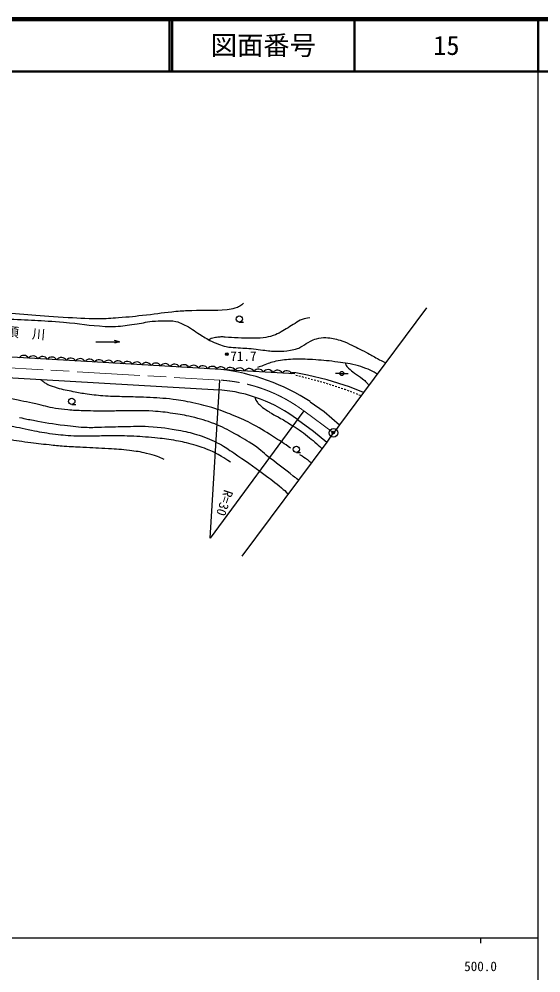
# Model space of a CAD drawing. Units: millimetres, scale not verified. Extents: x 40000 to 680000, y 20000 to 380000.
# Drawn here: x 480098 to 579500, y 198311 to 380000 of the extents above; entities that cross this region are included whole.
import ezdxf
from ezdxf.enums import TextEntityAlignment as Align

# ---------------------------------------------------------------- set-up
doc = ezdxf.new("R2010")
doc.units = ezdxf.units.MM
doc.header["$LTSCALE"] = 1000
doc.header["$PDMODE"] = 32
doc.header["$PDSIZE"] = 500
doc.linetypes.add('CHAIN', pattern=[18.5, 12, -1.5, 3.5, -1.5])
for name, color, linetype, lineweight in [('M-BGD', 7, 'Continuous', 25), ('M-BMK', 2, 'CHAIN', 13), ('M-BMK-SRVR', 3, 'Continuous', 25), ('M-TTL', 2, 'Continuous', 140), ('M-TTL-BAND', 7, 'Continuous', 25), ('M-TTL-LINE', 7, 'Continuous', 50)]:
    doc.layers.add(name, color=color, linetype=linetype, lineweight=lineweight)
doc.layers.add('M-OTRS', color=6, linetype='Continuous')
doc.layers.add('M-TTL-TXT', color=7, linetype='Continuous')
doc.styles.add('ＭＳ ゴシック', font='')
doc.styles.get('ＭＳ ゴシック').set_extended_font_data('MS Gothic')

msp = doc.modelspace()

# ---------------------------------------------------------------- linework, layer by layer
at = {"layer": 'M-BGD'}
for p, q in [((522037, 322267), (522837, 322267)), ((494707, 318520), (499226, 318529)), ((499226, 318529), (498255, 318787)), ((499226, 318529), (498256, 318267)), ((532594, 312422), (519105, 313191)), ((532821, 312201), (533111, 312125)), ((533401, 312049), (533692, 311973)), ((533982, 311897), (534272, 311820)), ((534562, 311744), (534852, 311668)), ((535142, 311592), (535433, 311516)), ((535723, 311440), (536013, 311364)), ((536303, 311287), (536593, 311211)), ((536884, 311135), (537174, 311059)), ((537464, 310983), (537754, 310907)), ((538040, 310815), (538325, 310723)), ((541178, 312491), (540378, 312491)), ((541178, 312491), (541978, 312491)), ((541978, 312491), (542778, 312491)), ((538611, 310631), (538896, 310539)), ((539182, 310447), (539468, 310356)), ((539753, 310264), (540039, 310172)), ((540324, 310080), (540610, 309988)), ((540895, 309896), (541181, 309804)), ((541467, 309712), (541752, 309620)), ((542038, 309528), (542133, 309498)), ((542133, 309498), (542319, 309425)), ((542599, 309317), (542879, 309209)), ((543159, 309101), (543439, 308993)), ((543719, 308885), (543998, 308777)), ((544278, 308668), (544558, 308560)), ((544838, 308452), (545118, 308344)), ((490135, 306574), (490935, 306574)), ((532925, 297461), (533725, 297461))]:
    msp.add_line(p, q, dxfattribs=at)
for points in [[(518520, 313263), (491891, 314812), (444772, 317544), (427031, 318557), (417476, 319068)], [(417138, 315220), (428953, 314629), (473390, 312010), (518239, 309377)], [(545716, 308886), (543014, 309970), (538790, 311265), (535044, 312194), (532807, 312646), (532056, 312709)], [(534330, 305374), (516488, 281132), (518349, 311235)], [(535567, 307124), (538195, 305228), (541127, 302706)], [(533145, 303708), (536205, 301492), (538703, 299441)]]:
    msp.add_lwpolyline(points, dxfattribs=at)
for centre, radius in [((522037, 322867), 600), ((519689, 316180), 150), ((519689, 316180), 120), ((519689, 316180), 90), ((519689, 316180), 60), ((519689, 316180), 30), ((519689, 316180), 20), ((541578, 312491), 400), ((490135, 307174), 600), ((532925, 298061), 600)]:
    msp.add_circle(centre, radius, dxfattribs=at)
for centre, radius, start, end in [((480964, 314883), 1060, 28.56805, 144.78646), ((482761, 314779), 1060, 28.56805, 144.78646), ((484558, 314674), 1060, 28.56805, 144.78646), ((486355, 314570), 1060, 28.56805, 144.78646), ((488152, 314466), 1060, 28.56805, 144.78646), ((489949, 314361), 1060, 28.56805, 144.78646), ((491746, 314257), 1060, 28.56805, 144.78646), ((493543, 314153), 1060, 28.56805, 144.78646), ((495340, 314048), 1060, 28.56805, 144.78646), ((497137, 313944), 1060, 28.56805, 144.78646), ((498934, 313840), 1060, 28.56805, 144.78646), ((500731, 313735), 1060, 28.56805, 144.78646), ((502528, 313631), 1060, 28.56805, 144.78646), ((504325, 313527), 1060, 28.56805, 144.78646), ((506122, 313422), 1060, 28.56805, 144.78646), ((507919, 313318), 1060, 28.56805, 144.78646), ((509716, 313214), 1060, 28.56805, 144.78646), ((511513, 313109), 1060, 28.56805, 144.78646), ((513310, 313005), 1060, 28.56805, 144.78646), ((515106, 312901), 1060, 28.56805, 144.78646), ((516903, 312796), 1060, 28.56805, 144.78646), ((518531, 312700), 1060, 28.47029, 144.68871), ((513973, 273901), 39624, 56.97841, 83.41043), ((520327, 312592), 1060, 28.47029, 144.68871), ((522124, 312485), 1060, 28.47029, 144.68871), ((523921, 312378), 1060, 28.47029, 144.68871), ((525718, 312270), 1060, 28.47029, 144.68871), ((527515, 312163), 1060, 28.47029, 144.68871), ((529311, 312055), 1060, 28.47029, 144.68871), ((531108, 311948), 1060, 28.47029, 144.68871), ((515987, 281027), 28439, 52.89221, 85.4589)]:
    msp.add_arc(centre, radius, start, end, dxfattribs=at)
for points, knots in [([(434572, 332846), (435804, 332384), (436153, 332242), (437142, 331795), (438438, 331210), (439094, 330740), (440371, 330114), (442067, 329281), (443043, 328868), (444764, 328086), (446086, 327485), (446796, 327071), (448155, 326559), (450300, 325752), (451529, 325358), (453750, 324795), (456040, 324214), (457348, 323966), (459692, 323668), (461376, 323454), (462332, 323441), (464028, 323358), (465941, 323266), (467015, 323307), (468928, 323246), (472295, 323138), (474181, 323074), (477545, 322908), (481859, 322695), (484280, 322617), (488584, 322260), (491680, 322003), (493396, 321640), (496497, 321472), (497266, 321430), (497700, 321390), (498468, 321444), (499893, 321543), (500687, 321663), (502101, 321866), (503415, 322054), (504132, 322291), (505452, 322429), (506361, 322524), (506876, 322562), (507789, 322542), (508638, 322524), (509128, 322578), (509958, 322401), (510491, 322287), (510764, 322125), (511262, 321904), (511853, 321641), (512175, 321471), (512727, 321134), (513308, 320779), (513595, 320520), (514172, 320158), (515050, 319606), (515532, 319276), (516456, 318806), (517071, 318493), (517427, 318339), (518071, 318093), (518641, 317874), (518964, 317749), (519560, 317617), (520263, 317461), (520677, 317491), (521394, 317429), (522705, 317317), (523444, 317306), (524754, 317185), (525453, 317121), (525839, 317033), (526538, 316960), (527592, 316849), (528181, 316724), (529241, 316716), (530234, 316708), (530793, 316774), (531776, 316922), (532305, 317002), (532605, 317061), (533108, 317241), (533485, 317377), (533680, 317496), (534028, 317692), (534651, 318043), (534957, 318312), (535587, 318649), (536013, 318878), (536263, 318999), (536732, 319119), (537425, 319296), (537837, 319351), (538553, 319325), (539634, 319286), (540230, 319097), (541275, 318818), (541989, 318628), (542345, 318387), (543021, 318086), (544303, 317515), (545005, 317157), (546250, 316509), (547091, 316071), (547536, 315776), (548371, 315327), (548966, 315007), (549157, 314906), (549900, 314522)], [0, 0, 0, 0, 1, 1, 1, 2, 2, 2, 3, 3, 3, 4, 4, 4, 5, 5, 5, 6, 6, 6, 7, 7, 7, 8, 8, 8, 9, 9, 9, 10, 10, 10, 11, 11, 11, 12, 12, 12, 13, 13, 13, 14, 14, 14, 15, 15, 15, 16, 16, 16, 17, 17, 17, 18, 18, 18, 19, 19, 19, 20, 20, 20, 21, 21, 21, 22, 22, 22, 23, 23, 23, 24, 24, 24, 25, 25, 25, 26, 26, 26, 27, 27, 27, 28, 28, 28, 29, 29, 29, 30, 30, 30, 31, 31, 31, 32, 32, 32, 33, 33, 33, 34, 34, 34, 35, 35, 35, 36, 36, 36, 37, 37, 37, 37]), ([(522859, 325872), (522560, 325598), (522448, 325501), (522145, 325321), (521801, 325116), (521582, 325036), (521194, 324933), (520631, 324783), (520309, 324714), (519730, 324645), (517112, 324333), (515617, 324573), (512984, 324445), (511810, 324388), (511150, 324387), (509980, 324276), (507774, 324067), (506550, 323842), (504348, 323600), (502268, 323371), (501103, 323231), (499016, 323075), (497538, 322963), (496707, 322905), (495224, 322906), (492604, 322907), (491137, 323013), (488522, 323168), (483235, 323483), (480279, 323758), (475005, 324238), (471708, 324539), (469871, 324816), (466576, 325140), (463705, 325421), (462080, 325408), (459217, 325759), (457173, 326009), (456039, 326238), (454016, 326623), (451133, 327171), (449510, 327496), (446710, 328378), (445836, 328654), (445364, 328867), (444533, 329254), (443821, 329586), (443405, 329741), (442730, 330143), (442402, 330339), (442285, 330407), (441904, 330668)], [0, 0, 0, 0, 1, 1, 1, 2, 2, 2, 3, 3, 3, 4, 4, 4, 5, 5, 5, 6, 6, 6, 7, 7, 7, 8, 8, 8, 9, 9, 9, 10, 10, 10, 11, 11, 11, 12, 12, 12, 13, 13, 13, 14, 14, 14, 15, 15, 15, 16, 16, 16, 17, 17, 17, 17]), ([(535450, 323085), (534811, 323009), (534572, 322975), (534042, 322784), (533468, 322578), (533199, 322341), (532672, 322033), (532143, 321725), (531861, 321527), (531339, 321207), (530820, 320889), (530545, 320683), (530006, 320400), (529440, 320103), (529124, 319920), (528517, 319720), (527788, 319481), (527362, 319384), (526600, 319290), (525707, 319181), (525198, 319209), (524298, 319203), (523330, 319196), (522787, 319206), (521820, 319253), (520855, 319299), (520318, 319361), (519354, 319416), (519041, 319433), (518866, 319469), (518553, 319453), (518226, 319436), (518044, 319415), (517719, 319374), (517539, 319352), (517437, 319343), (517259, 319304), (517040, 319255), (516909, 319245), (516703, 319155), (516530, 319080), (516463, 319038), (516284, 318914)], [0, 0, 0, 0, 1, 1, 1, 2, 2, 2, 3, 3, 3, 4, 4, 4, 5, 5, 5, 6, 6, 6, 7, 7, 7, 8, 8, 8, 9, 9, 9, 10, 10, 10, 11, 11, 11, 12, 12, 12, 13, 13, 13, 14, 14, 14, 14]), ([(548301, 312369), (548061, 312546), (547980, 312592), (547767, 312723), (547185, 313083), (546809, 313197), (546178, 313462), (545435, 313773), (544995, 313895), (544213, 314087), (542692, 314461), (541810, 314532), (540258, 314738), (538608, 314957), (537677, 315035), (536015, 315126), (534550, 315207), (533726, 315250), (532260, 315189), (530992, 315135), (530278, 315056), (529031, 314813), (528046, 314622), (527534, 314353), (526591, 314012), (526169, 313860), (526030, 313811), (525514, 313612)], [0, 0, 0, 0, 1, 1, 1, 2, 2, 2, 3, 3, 3, 4, 4, 4, 5, 5, 5, 6, 6, 6, 7, 7, 7, 8, 8, 8, 9, 9, 9, 9]), ([(542253, 314472), (542265, 314345), (542276, 314294), (542314, 314188), (542370, 314033), (542449, 313969), (542548, 313837), (542658, 313690), (542737, 313619), (542871, 313493), (543279, 313105), (543542, 312927), (543989, 312584), (544581, 312130), (544963, 311943), (545541, 311471), (545854, 311214), (546032, 311069), (546304, 310770), (546480, 310576), (546542, 310503), (546730, 310253)], [0, 0, 0, 0, 1, 1, 1, 2, 2, 2, 3, 3, 3, 4, 4, 4, 5, 5, 5, 6, 6, 6, 7, 7, 7, 7]), ([(533311, 292179), (532840, 292562), (532717, 292657), (532334, 292962), (530662, 294295), (529685, 294990), (527998, 296304), (526787, 297246), (526185, 297878), (524919, 298744), (523504, 299712), (522669, 300196), (521164, 301016), (519713, 301807), (518913, 302296), (517372, 302893), (515678, 303549), (514690, 303824), (512923, 304245), (511567, 304568), (510791, 304681), (509412, 304883), (507908, 305104), (507062, 305228), (505545, 305315), (503561, 305429), (502445, 305402), (500457, 305390), (499284, 305383), (498627, 305343), (497453, 305334), (495444, 305317), (494318, 305325), (492309, 305390), (491157, 305427), (490511, 305457), (489362, 305559), (488442, 305641), (487925, 305683), (487015, 305841), (485548, 306095), (484753, 306368), (483298, 306686), (481491, 307080), (480479, 307304), (478661, 307643), (476892, 307973), (475894, 308122), (474118, 308413), (472272, 308715), (471237, 308883), (469387, 309164), (467819, 309401), (466931, 309471), (465370, 309746), (463764, 310027), (462874, 310241), (461296, 310647), (460336, 310894), (459775, 310973), (458855, 311341), (458328, 311552), (458028, 311669), (457541, 311961), (457232, 312146), (457053, 312243), (456771, 312468), (456692, 312531), (456645, 312565), (456579, 312643), (456518, 312715), (456470, 312750), (456435, 312838), (456409, 312902), (456402, 312935), (456395, 313012)], [0, 0, 0, 0, 1, 1, 1, 2, 2, 2, 3, 3, 3, 4, 4, 4, 5, 5, 5, 6, 6, 6, 7, 7, 7, 8, 8, 8, 9, 9, 9, 10, 10, 10, 11, 11, 11, 12, 12, 12, 13, 13, 13, 14, 14, 14, 15, 15, 15, 16, 16, 16, 17, 17, 17, 18, 18, 18, 19, 19, 19, 20, 20, 20, 21, 21, 21, 22, 22, 22, 23, 23, 23, 24, 24, 24, 25, 25, 25, 25]), ([(531812, 298291), (530454, 299222), (530085, 299465), (528958, 300187), (527303, 301249), (526373, 301847), (524641, 302778), (523285, 303506), (522489, 303846), (521074, 304449), (520409, 304731), (520023, 304853), (519346, 305106), (518586, 305389), (518169, 305578), (517394, 305819), (515774, 306323), (514851, 306567), (513189, 306908), (511745, 307204), (510935, 307385), (509472, 307559), (507485, 307794), (506363, 307833), (504365, 307934), (502739, 308017), (501825, 308007), (500197, 308059), (498775, 308105), (497975, 308081), (496555, 308185), (495178, 308285), (494406, 308355), (493039, 308547), (492010, 308692), (491441, 308820), (490423, 309023), (489233, 309260), (488555, 309359), (487394, 309711), (486678, 309929), (486258, 310021), (485592, 310362), (485320, 310502), (485178, 310599), (484928, 310775), (484734, 310912), (484608, 310970), (484440, 311138), (484354, 311225), (484320, 311260), (484232, 311374)], [0, 0, 0, 0, 1, 1, 1, 2, 2, 2, 3, 3, 3, 4, 4, 4, 5, 5, 5, 6, 6, 6, 7, 7, 7, 8, 8, 8, 9, 9, 9, 10, 10, 10, 11, 11, 11, 12, 12, 12, 13, 13, 13, 14, 14, 14, 15, 15, 15, 16, 16, 16, 17, 17, 17, 17]), ([(525079, 307974), (525075, 307819), (525081, 307752), (525116, 307616), (525167, 307422), (525262, 307339), (525372, 307171), (525542, 306913), (525652, 306775), (525873, 306559), (526326, 306115), (526638, 305929), (527158, 305565), (527540, 305298), (527752, 305145), (528151, 304905), (528826, 304502), (529239, 304339), (529920, 303946), (530707, 303492), (531133, 303213), (531906, 302736), (532518, 302359), (532872, 302164), (533466, 301760), (534107, 301324), (534443, 301047), (535051, 300567), (535609, 300127), (535916, 299872), (536453, 299407), (536983, 298948), (537152, 298790), (537782, 298201)], [0, 0, 0, 0, 1, 1, 1, 2, 2, 2, 3, 3, 3, 4, 4, 4, 5, 5, 5, 6, 6, 6, 7, 7, 7, 8, 8, 8, 9, 9, 9, 10, 10, 10, 11, 11, 11, 11]), ([(520348, 295582), (519555, 296129), (519322, 296281), (518638, 296687), (517750, 297215), (517241, 297499), (516292, 297907), (514998, 298463), (514234, 298688), (512875, 299053), (511599, 299394), (510872, 299541), (509571, 299766), (508180, 300007), (507390, 300079), (505985, 300216), (504148, 300397), (503116, 300477), (501273, 300554), (499646, 300623), (498733, 300617), (497105, 300611), (495807, 300606), (495080, 300543), (493782, 300536), (492521, 300529), (491813, 300509), (490553, 300573), (488943, 300655), (488042, 300748), (486442, 300949), (484884, 301144), (484022, 301326), (482481, 301625), (480663, 301977), (479662, 302256), (477844, 302601), (474181, 303296), (472126, 303673), (468438, 304215), (466016, 304571), (464659, 304775), (462224, 305022), (459749, 305274), (458357, 305358), (455879, 305567), (454544, 305679), (453790, 305676), (452462, 305849), (451210, 306011), (450510, 306119), (449270, 306355), (448328, 306535), (448016, 306600), (446867, 306862)], [0, 0, 0, 0, 1, 1, 1, 2, 2, 2, 3, 3, 3, 4, 4, 4, 5, 5, 5, 6, 6, 6, 7, 7, 7, 8, 8, 8, 9, 9, 9, 10, 10, 10, 11, 11, 11, 12, 12, 12, 13, 13, 13, 14, 14, 14, 15, 15, 15, 16, 16, 16, 17, 17, 17, 18, 18, 18, 18]), ([(507737, 296127), (507147, 296414), (506963, 296491), (506452, 296686), (505667, 296987), (505201, 297085), (504383, 297279), (503122, 297578), (502397, 297660), (501112, 297829), (499569, 298033), (498693, 298044), (497141, 298146), (495228, 298273), (494154, 298303), (492241, 298409), (490847, 298487), (490065, 298511), (488674, 298616), (487565, 298699), (486945, 298764), (485839, 298879), (484253, 299043), (483364, 299131), (481784, 299348), (480071, 299583), (479118, 299756), (477410, 300024), (475649, 300299), (474662, 300445), (472904, 300737), (471032, 301048), (469989, 301254), (468117, 301563), (465721, 301959), (464372, 302136), (461978, 302539), (460325, 302818), (459400, 302976), (457754, 303290), (456564, 303517), (455904, 303677), (454713, 303891), (454207, 303982), (454045, 304012), (453417, 304116)], [0, 0, 0, 0, 1, 1, 1, 2, 2, 2, 3, 3, 3, 4, 4, 4, 5, 5, 5, 6, 6, 6, 7, 7, 7, 8, 8, 8, 9, 9, 9, 10, 10, 10, 11, 11, 11, 12, 12, 12, 13, 13, 13, 14, 14, 14, 15, 15, 15, 15]), ([(480188, 304120), (481459, 303836), (481802, 303772), (482841, 303569), (485125, 303123), (486414, 302914), (488724, 302630), (490412, 302423), (491360, 302293), (493060, 302236), (494138, 302200), (494742, 302270), (495820, 302293), (497492, 302328), (498428, 302368), (500100, 302386), (501919, 302407), (502940, 302503), (504756, 302405), (507170, 302275), (508516, 302048), (510895, 301617), (512279, 301366), (513046, 301160), (514387, 300734), (515952, 300237), (516785, 299816), (518254, 299082), (519377, 298521), (519928, 298064), (520976, 297374), (523280, 295859), (524523, 294938), (526740, 293300), (528073, 292315), (528862, 291811), (530100, 290709), (530600, 290265), (530777, 290113), (531355, 289544)], [0, 0, 0, 0, 1, 1, 1, 2, 2, 2, 3, 3, 3, 4, 4, 4, 5, 5, 5, 6, 6, 6, 7, 7, 7, 8, 8, 8, 9, 9, 9, 10, 10, 10, 11, 11, 11, 12, 12, 12, 13, 13, 13, 13]), ([(533541, 297054), (534253, 296621), (534471, 296506), (535018, 296086), (535316, 295858), (535420, 295777), (535761, 295479)], [0, 0, 0, 0, 1, 1, 1, 2, 2, 2, 2])]:
    msp.add_open_spline(points, degree=3, knots=knots, dxfattribs=at)
msp.add_point((519689, 316180), dxfattribs=at)
at = {"layer": 'M-BMK'}
for p, q in [((417276, 317125), (518349, 311235)), ((534330, 305374), (539994, 301181))]:
    msp.add_line(p, q, dxfattribs=at)
msp.add_arc((516555, 281625), 29664, 53.18613, 86.53313, dxfattribs=at)
at = {"layer": 'M-BMK-SRVR'}
for p, q in [((557673, 324992), (545716, 308886)), ((545716, 308886), (541127, 302706)), ((540481, 301837), (539507, 300525)), ((541127, 302706), (540481, 301837)), ((539507, 300525), (538703, 299441)), ((538703, 299441), (522540, 277672))]:
    msp.add_line(p, q, dxfattribs=at)
msp.add_circle((539994, 301181), 817, dxfattribs=at)
at = {"layer": 'M-OTRS'}
msp.add_point((539947, 301261), dxfattribs=at)
at = {"layer": 'M-TTL'}
msp.add_line((680000, 380000), (40000, 380000), dxfattribs=at)
at = {"layer": 'M-TTL-BAND'}
for p, q in [((579000, 20000), (579000, 370000)), ((40000, 205000), (579000, 205000)), ((568000, 205000), (568000, 204000))]:
    msp.add_line(p, q, dxfattribs=at)
at = {"layer": 'M-TTL-LINE'}
for p, q in [((508747, 380000), (508747, 370000)), ((509247, 380000), (509247, 370000)), ((543997, 380000), (543997, 370000)), ((579000, 380000), (579000, 370000)), ((40000, 370000), (680000, 370000))]:
    msp.add_line(p, q, dxfattribs=at)

# ---------------------------------------------------------------- texts
at = {"layer": 'M-BGD', "style": 'ＭＳ ゴシック'}
for s, rotation, p in [('白\u3000須\u3000川', 355.223, (472496, 319456)), ('R=30', 251.652, (518656, 290653))]:
    msp.add_text(s, height=1833, rotation=rotation, dxfattribs=at).set_placement(p, align=Align.BOTTOM_LEFT)
msp.add_text('71.7', height=1833, dxfattribs=at).set_placement((520342, 314331), align=Align.BOTTOM_LEFT)
at = {"layer": 'M-TTL-BAND', "style": 'ＭＳ ゴシック'}
msp.add_text('500.0', height=1833, dxfattribs=at).set_placement((568000, 198102), align=Align.BOTTOM_CENTER)
at = {"layer": 'M-TTL-TXT', "style": 'ＭＳ ゴシック'}
for s, p in [('図面番号', (526622, 375000)), ('15', (561497, 375000))]:
    msp.add_text(s, height=3666, dxfattribs=at).set_placement(p, align=Align.MIDDLE_CENTER)

doc.saveas('drawing.dxf')
